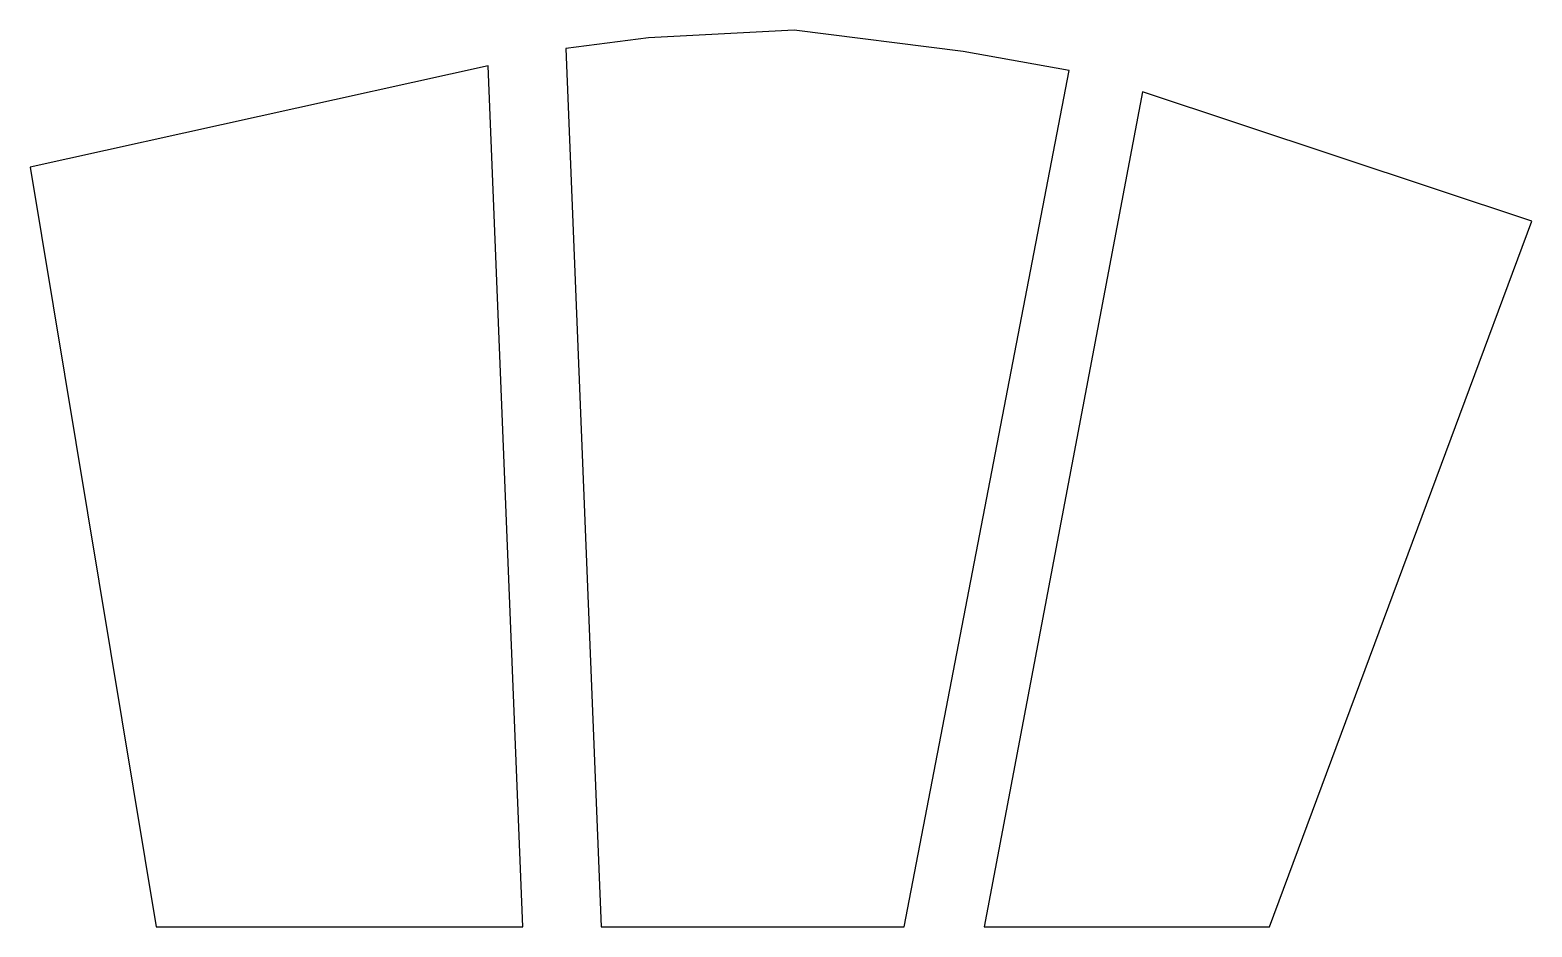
# Model space of a CAD drawing. Extents: x -5 to 53.1, y 0 to 34.7.
import ezdxf

# ---------------------------------------------------------------- set-up
doc = ezdxf.new("R2010")
doc.units = 0
doc.layers.add('Layer_1', color=7, linetype='CONTINUOUS')

msp = doc.modelspace()

# ---------------------------------------------------------------- linework, layer by layer
at = {"layer": 'Layer_1', "color": 7}
for points in [[(15.71875, 34.000005), (17.09375, 0.000005), (28.8125, 0.000005), (35.1875, 33.156305), (31.092557, 33.879605), (24.5625, 34.717005), (18.923068, 34.415605), (15.71875, 34.000005), (15.71875, 34.000005)], [(12.71875, 33.330405), (-5, 29.406305), (-0.125, 0.000005), (14.0625, 0.000005), (12.71875, 33.330405)], [(38.035714, 32.325905), (31.90625, 0.000005), (42.9375, 0.000005), (53.09375, 27.312505), (38.035714, 32.325905)]]:
    msp.add_lwpolyline(points, dxfattribs=at)

doc.saveas('drawing.dxf')
